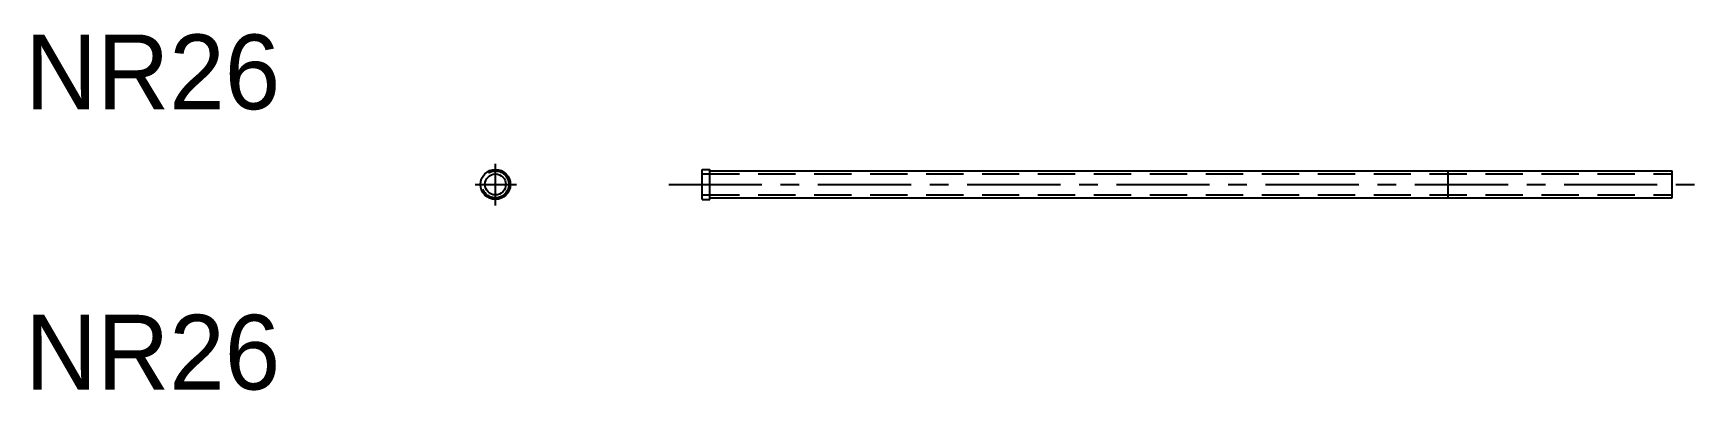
# Model space of a CAD drawing. Extents: x 153.1 to 175.5, y 166.9 to 171.7.
import ezdxf

# ---------------------------------------------------------------- set-up
doc = ezdxf.new("R2010")
doc.units = 0
for name, pattern in [('CENTER', [2, 1.25, -0.25, 0.25, -0.25]), ('DASHED', [0.75, 0.5, -0.25]), ('PHANTOM', [2.5, 1.25, -0.25, 0.25, -0.25, 0.25, -0.25])]:
    doc.linetypes.add(name, pattern=pattern)
doc.layers.get('0').update_dxf_attribs({"linetype": 'CONTINUOUS'})
doc.layers.add('CENTER', color=1, linetype='CENTER')

msp = doc.modelspace()

# ---------------------------------------------------------------- linework, layer by layer
at = {"color": 7, "linetype": 'CONTINUOUS'}
for p, q in [((162.088, 169.888), (162.188, 169.888)), ((162.088, 169.488), (162.088, 169.888)), ((162.188, 169.488), (162.188, 169.888)), ((162.188, 169.868), (175.088, 169.868)), ((175.088, 169.508), (175.088, 169.868)), ((162.088, 169.488), (162.188, 169.488)), ((162.188, 169.508), (175.088, 169.508))]:
    msp.add_line(p, q, dxfattribs=at)
at = {"color": 3, "linetype": 'PHANTOM'}
msp.add_line((172.088, 169.508), (172.088, 169.868), dxfattribs=at)
at = {"color": 3, "linetype": 'DASHED'}
for p, q in [((162.088, 169.828), (175.088, 169.828)), ((162.088, 169.548), (175.088, 169.548))]:
    msp.add_line(p, q, dxfattribs=at)
at = {"color": 7, "linetype": 'CONTINUOUS'}
msp.add_circle((159.316, 169.688), 0.2, dxfattribs=at)
at = {"color": 3, "linetype": 'DASHED'}
msp.add_circle((159.316, 169.688), 0.18, dxfattribs=at)
msp.add_circle((159.316, 169.688), 0.14)
at = {"layer": 'CENTER', "color": 1, "linetype": 'CENTER'}
for p, q in [((159.316, 169.408), (159.316, 169.965)), ((159.043, 169.688), (159.598, 169.688)), ((161.639, 169.688), (175.47, 169.688)), ((161.639, 169.688), (175.47, 169.688))]:
    msp.add_line(p, q, dxfattribs=at)

# ---------------------------------------------------------------- texts
at = {"color": 7, "linetype": 'CONTINUOUS'}
for p in [(153.013, 170.694), (153.013, 166.944)]:
    msp.add_text('NR26', height=1, dxfattribs=at).set_placement(p)

doc.saveas('drawing.dxf')
